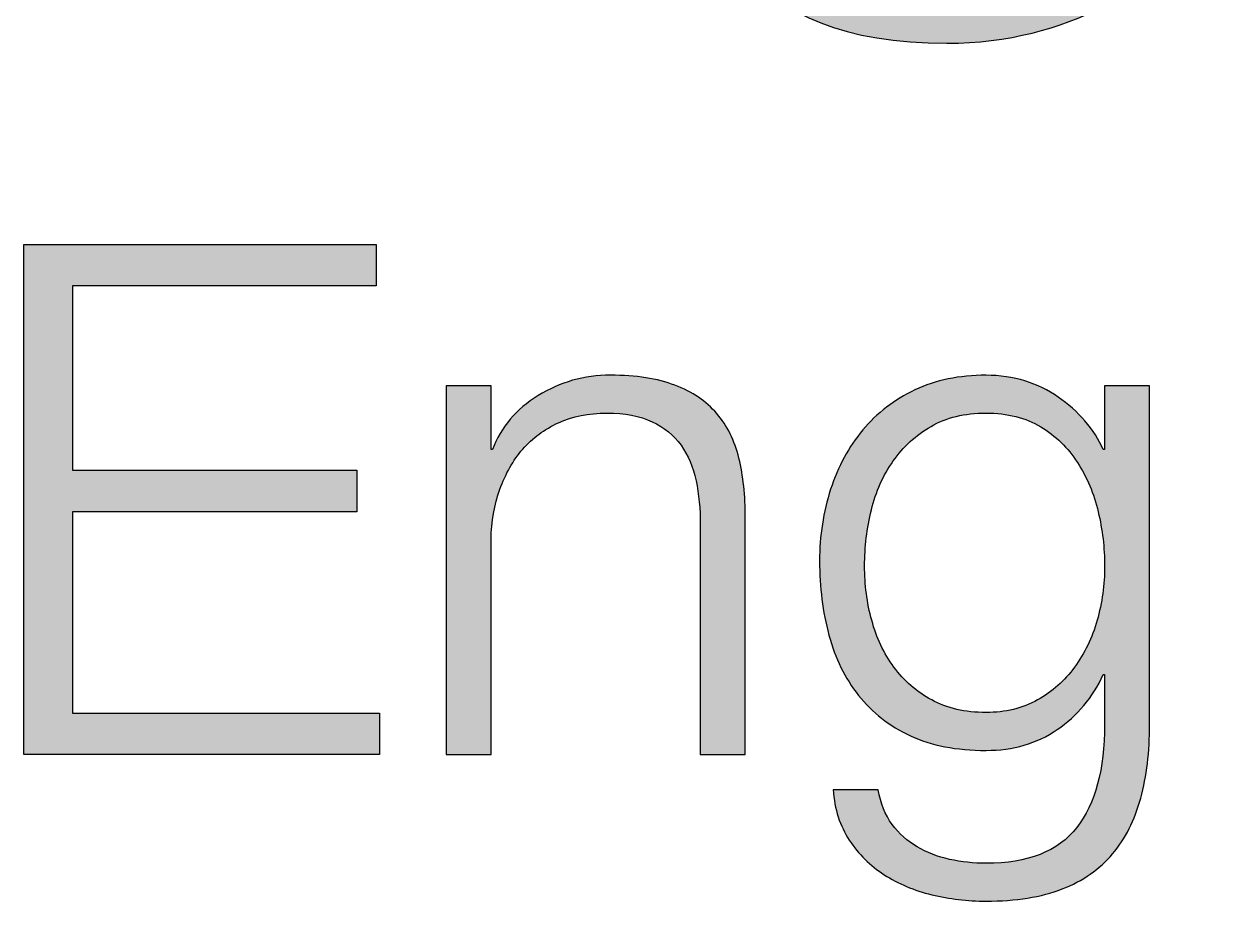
# Paper-space layout 'A2mask' of a CAD drawing. Extents: x 0 to 564, y 0 to 393.
# Drawn here: x 473.66 to 480.22, y 55.46 to 60.28 of the extents above; entities that cross this region are included whole.
import ezdxf
from ezdxf.enums import TextEntityAlignment as Align

# ---------------------------------------------------------------- set-up
doc = ezdxf.new("R2010")
doc.units = 0
doc.layers.get('0').update_dxf_attribs({"linetype": 'CONTINUOUS'})
doc.layers.get('Defpoints').update_dxf_attribs({"linetype": 'CONTINUOUS'})
doc.layers.add('JPP_Mask', color=7, linetype='CONTINUOUS')
doc.styles.add('JPP', font='arial.ttf')

# ---------------------------------------------------------------- blocks, each defined once
blk = doc.blocks.new('A2mask')
at = {"true_color": 0x0081c6}
h = blk.add_hatch(color=142, dxfattribs=at)
edge = h.paths.add_edge_path()
edge.add_spline(control_points=[(478.3394, 62.2228), (478.3394, 62.2228), (478.3394, 64.6952), (478.3394, 64.6952), (478.3394, 64.9729), (478.3526, 65.0125), (478.5773, 65.0125)], knot_values=[0, 0, 0, 0, 1, 1, 1, 2, 2, 2, 2], degree=3, periodic=0)
edge.add_spline(control_points=[(478.5773, 65.0125), (478.5773, 65.0125), (478.9507, 65.0125), (479.3241, 65.0125)], knot_values=[19.5, 19.5, 19.5, 19.5, 20, 20, 20, 20], degree=3, periodic=0)
edge.add_spline(control_points=[(479.3241, 65.0125), (479.6976, 65.0125), (480.071, 65.0125), (480.071, 65.0125), (480.19, 65.0917), (480.2166, 65.4489), (480.0576, 65.568)], knot_values=[18, 18, 18, 18, 18.5, 18.5, 18.5, 19.5, 19.5, 19.5, 19.5], degree=3, periodic=0)
edge.add_spline(control_points=[(480.0576, 65.568), (480.0576, 65.568), (478.5902, 65.568), (478.5902, 65.568), (478.3659, 65.568), (478.3526, 65.581), (478.3526, 65.8191)], knot_values=[16, 16, 16, 16, 17, 17, 17, 18, 18, 18, 18], degree=3, periodic=0)
edge.add_spline(control_points=[(478.3526, 65.8191), (478.3526, 65.8191), (478.3526, 66.4138), (478.3526, 66.4138), (478.2995, 66.5065), (478.1411, 66.5065), (478.0748, 66.48)], knot_values=[14, 14, 14, 14, 15, 15, 15, 16, 16, 16, 16], degree=3, periodic=0)
edge.add_spline(control_points=[(478.0748, 66.48), (477.9425, 66.2156), (477.6914, 65.8586), (477.5195, 65.6999)], knot_values=[13, 13, 13, 13, 14, 14, 14, 14], degree=3, periodic=0)
edge.add_spline(control_points=[(477.5195, 65.6999), (477.3871, 65.581), (477.0572, 65.4087), (476.6732, 65.2899)], knot_values=[12, 12, 12, 12, 13, 13, 13, 13], degree=3, periodic=0)
edge.add_spline(control_points=[(476.6732, 65.2899), (476.6204, 65.2106), (476.6338, 65.0653), (476.7133, 65.0125)], knot_values=[11, 11, 11, 11, 12, 12, 12, 12], degree=3, periodic=0)
edge.add_spline(control_points=[(476.7133, 65.0125), (476.7133, 65.0125), (477.0833, 65.0125), (477.0833, 65.0125), (477.3477, 65.0125), (477.3608, 64.986), (477.3608, 64.6289)], knot_values=[9, 9, 9, 9, 10, 10, 10, 11, 11, 11, 11], degree=3, periodic=0)
edge.add_spline(control_points=[(477.3608, 64.6289), (477.3608, 64.6289), (477.3608, 61.6017), (477.3608, 61.6017), (477.3608, 60.8085), (477.599, 60.1739), (478.7358, 60.1739)], knot_values=[7, 7, 7, 7, 8, 8, 8, 9, 9, 9, 9], degree=3, periodic=0)
edge.add_spline(control_points=[(478.7358, 60.1739), (479.41, 60.1739), (479.8861, 60.5043), (480.1241, 60.7821)], knot_values=[6, 6, 6, 6, 7, 7, 7, 7], degree=3, periodic=0)
edge.add_spline(control_points=[(480.1241, 60.7821), (480.1507, 60.8614), (480.0974, 61.0067), (479.9917, 61.0067)], knot_values=[5, 5, 5, 5, 6, 6, 6, 6], degree=3, periodic=0)
edge.add_spline(control_points=[(479.9917, 61.0067), (479.9523, 61.0067), (479.7803, 60.8614), (479.6613, 60.8219)], knot_values=[4, 4, 4, 4, 5, 5, 5, 5], degree=3, periodic=0)
edge.add_spline(control_points=[(479.6613, 60.8219), (479.5555, 60.7821), (479.4364, 60.7556), (479.3043, 60.7556)], knot_values=[3, 3, 3, 3, 4, 4, 4, 4], degree=3, periodic=0)
edge.add_spline(control_points=[(479.3043, 60.7556), (478.4318, 60.7556), (478.3394, 61.4561), (478.3394, 62.2228)], knot_values=[2, 2, 2, 2, 3, 3, 3, 3], degree=3, periodic=0)
at = {"true_color": 0x004a91}
blk.add_hatch(color=154, dxfattribs=at).paths.add_polyline_path([(475.4892, 57.8255), (473.9252, 57.8255), (473.9252, 58.8392), (475.5952, 58.8392), (475.5952, 59.0672), (473.6581, 59.0672), (473.6581, 56.2617), (475.6148, 56.2617), (475.6148, 56.4895), (473.9252, 56.4895), (473.9252, 57.5977), (475.4892, 57.5977)])
h = blk.add_hatch(color=154, dxfattribs=at)
edge = h.paths.add_edge_path()
edge.add_spline(control_points=[(477.4694, 58.138), (477.4118, 58.2046), (477.3352, 58.2564), (477.2397, 58.2932)], knot_values=[5, 5, 5, 5, 6, 6, 6, 6], degree=3, periodic=0)
edge.add_spline(control_points=[(477.2397, 58.2932), (477.144, 58.3297), (477.0256, 58.3481), (476.884, 58.3481)], knot_values=[4, 4, 4, 4, 5, 5, 5, 5], degree=3, periodic=0)
edge.add_spline(control_points=[(476.884, 58.3481), (476.74, 58.3481), (476.6075, 58.3109), (476.4872, 58.2361)], knot_values=[3, 3, 3, 3, 4, 4, 4, 4], degree=3, periodic=0)
edge.add_spline(control_points=[(476.4872, 58.2361), (476.3666, 58.1614), (476.2828, 58.0626), (476.2358, 57.9394)], knot_values=[2, 2, 2, 2, 3, 3, 3, 3], degree=3, periodic=0)
edge.add_spline(control_points=[(476.2358, 57.9394), (476.2358, 57.9394), (476.2279, 57.9394), (476.2279, 57.9394)], knot_values=[1.00001, 1.00001, 1.00001, 1.00001, 2, 2, 2, 2], degree=3, periodic=0)
edge.add_spline(control_points=[(476.2279, 57.9394), (476.2279, 57.9394), (476.2279, 58.0268), (476.2279, 58.1143)], knot_values=[0.5, 0.5, 0.5, 0.5, 1, 1, 1, 1], degree=3, periodic=0)
edge.add_spline(control_points=[(476.2279, 58.1143), (476.2279, 58.2017), (476.2279, 58.2891), (476.2279, 58.2891), (476.2279, 58.2891), (476.2124, 58.2891), (476.1892, 58.2891)], knot_values=[22.749965, 22.749965, 22.749965, 22.749965, 23.249965, 23.249965, 23.249965, 23.5, 23.5, 23.5, 23.5], degree=3, periodic=0)
edge.add_spline(control_points=[(476.1892, 58.2891), (476.166, 58.2891), (476.1351, 58.2891), (476.1041, 58.2891)], knot_values=[22.49997, 22.49997, 22.49997, 22.49997, 22.749965, 22.749965, 22.749965, 22.749965], degree=3, periodic=0)
edge.add_spline(control_points=[(476.1041, 58.2891), (476.0886, 58.2891), (476.0732, 58.2891), (476.0587, 58.2891)], knot_values=[22.374972, 22.374972, 22.374972, 22.374972, 22.49997, 22.49997, 22.49997, 22.49997], degree=3, periodic=0)
edge.add_spline(control_points=[(476.0587, 58.2891), (476.0441, 58.2891), (476.0306, 58.2891), (476.019, 58.2891)], knot_values=[22.249975, 22.249975, 22.249975, 22.249975, 22.374972, 22.374972, 22.374972, 22.374972], degree=3, periodic=0)
edge.add_spline(control_points=[(476.019, 58.2891), (476.0132, 58.2891), (476.0079, 58.2891), (476.0032, 58.2891)], knot_values=[22.187476, 22.187476, 22.187476, 22.187476, 22.249975, 22.249975, 22.249975, 22.249975], degree=3, periodic=0)
edge.add_spline(control_points=[(476.0032, 58.2891), (475.9985, 58.2891), (475.9943, 58.2891), (475.991, 58.2891)], knot_values=[22.124977, 22.124977, 22.124977, 22.124977, 22.187476, 22.187476, 22.187476, 22.187476], degree=3, periodic=0)
edge.add_spline(control_points=[(475.9803, 58.2891), (475.9803, 58.2891), (475.9803, 58.2891), (475.9803, 58.2891), (475.9803, 58.2891), (475.9803, 58.2891), (475.9803, 58.2891)], knot_values=[21.99998, 21.99998, 21.99998, 21.99998, 22.001425, 22.001425, 22.001425, 22.001445, 22.001445, 22.001445, 22.001445], degree=3, periodic=0)
edge.add_spline(control_points=[(475.9803, 58.2891), (475.9803, 58.2891), (475.9803, 57.7823), (475.9803, 57.2754)], knot_values=[21.49999, 21.49999, 21.49999, 21.49999, 21.99998, 21.99998, 21.99998, 21.99998], degree=3, periodic=0)
edge.add_spline(control_points=[(475.9803, 57.2754), (475.9803, 56.7686), (475.9803, 56.2617), (475.9803, 56.2617), (475.9803, 56.2617), (475.9803, 56.2617), (475.9803, 56.2617)], knot_values=[20.999023, 20.999023, 20.999023, 20.999023, 21.499013, 21.499013, 21.499013, 21.49999, 21.49999, 21.49999, 21.49999], degree=3, periodic=0)
edge.add_spline(control_points=[(475.9864, 56.2617), (475.9878, 56.2617), (475.9893, 56.2617), (475.991, 56.2617)], knot_values=[20.875003, 20.875003, 20.875003, 20.875003, 20.906252, 20.906252, 20.906252, 20.906252], degree=3, periodic=0)
edge.add_spline(control_points=[(475.991, 56.2617), (475.9943, 56.2617), (475.9985, 56.2617), (476.0032, 56.2617)], knot_values=[20.812504, 20.812504, 20.812504, 20.812504, 20.875003, 20.875003, 20.875003, 20.875003], degree=3, periodic=0)
edge.add_spline(control_points=[(476.0032, 56.2617), (476.0079, 56.2617), (476.0132, 56.2617), (476.019, 56.2617)], knot_values=[20.750005, 20.750005, 20.750005, 20.750005, 20.812504, 20.812504, 20.812504, 20.812504], degree=3, periodic=0)
edge.add_spline(control_points=[(476.019, 56.2617), (476.0306, 56.2617), (476.0442, 56.2617), (476.0587, 56.2617)], knot_values=[20.625007, 20.625007, 20.625007, 20.625007, 20.750005, 20.750005, 20.750005, 20.750005], degree=3, periodic=0)
edge.add_spline(control_points=[(476.0587, 56.2617), (476.0732, 56.2617), (476.0886, 56.2617), (476.1041, 56.2617)], knot_values=[20.50001, 20.50001, 20.50001, 20.50001, 20.625008, 20.625008, 20.625008, 20.625008], degree=3, periodic=0)
edge.add_spline(control_points=[(476.1041, 56.2617), (476.1351, 56.2617), (476.166, 56.2617), (476.1892, 56.2617)], knot_values=[20.250015, 20.250015, 20.250015, 20.250015, 20.50001, 20.50001, 20.50001, 20.50001], degree=3, periodic=0)
edge.add_spline(control_points=[(476.1892, 56.2617), (476.2124, 56.2617), (476.2279, 56.2617), (476.2279, 56.2617), (476.2279, 56.2617), (476.2279, 56.2617), (476.2279, 56.2617)], knot_values=[19.999654, 19.999654, 19.999654, 19.999654, 20.249669, 20.249669, 20.249669, 20.250015, 20.250015, 20.250015, 20.250015], degree=3, periodic=0)
edge.add_spline(control_points=[(476.2279, 56.2693), (476.2279, 56.2709), (476.2279, 56.2728), (476.2279, 56.275)], knot_values=[19.937521, 19.937521, 19.937521, 19.937521, 19.953146, 19.953146, 19.953146, 19.953146], degree=3, periodic=0)
edge.add_spline(control_points=[(476.2279, 56.275), (476.2279, 56.2793), (476.2279, 56.2847), (476.2279, 56.2909)], knot_values=[19.906272, 19.906272, 19.906272, 19.906272, 19.937521, 19.937521, 19.937521, 19.937521], degree=3, periodic=0)
edge.add_spline(control_points=[(476.2279, 56.2909), (476.2279, 56.2972), (476.2279, 56.3044), (476.2279, 56.3125)], knot_values=[19.875023, 19.875023, 19.875023, 19.875023, 19.906272, 19.906272, 19.906272, 19.906272], degree=3, periodic=0)
edge.add_spline(control_points=[(476.2279, 56.3125), (476.2279, 56.3287), (476.2279, 56.3483), (476.2279, 56.3708)], knot_values=[19.812524, 19.812524, 19.812524, 19.812524, 19.875023, 19.875023, 19.875023, 19.875023], degree=3, periodic=0)
edge.add_spline(control_points=[(476.2279, 56.3708), (476.2279, 56.3934), (476.2279, 56.4188), (476.2279, 56.4465)], knot_values=[19.750025, 19.750025, 19.750025, 19.750025, 19.812524, 19.812524, 19.812524, 19.812524], degree=3, periodic=0)
edge.add_spline(control_points=[(476.2279, 56.4465), (476.2279, 56.5019), (476.2279, 56.5666), (476.2279, 56.6359)], knot_values=[19.625028, 19.625028, 19.625028, 19.625028, 19.750025, 19.750025, 19.750025, 19.750025], degree=3, periodic=0)
edge.add_spline(control_points=[(476.2279, 56.6359), (476.2279, 56.7052), (476.2279, 56.7791), (476.2279, 56.853)], knot_values=[19.50003, 19.50003, 19.50003, 19.50003, 19.625028, 19.625028, 19.625028, 19.625028], degree=3, periodic=0)
edge.add_spline(control_points=[(476.2279, 56.853), (476.2279, 57.0009), (476.2279, 57.1487), (476.2279, 57.2596)], knot_values=[19.250035, 19.250035, 19.250035, 19.250035, 19.50003, 19.50003, 19.50003, 19.50003], degree=3, periodic=0)
edge.add_spline(control_points=[(476.2279, 57.2596), (476.2279, 57.3705), (476.2279, 57.4445), (476.2279, 57.4445), (476.2303, 57.544), (476.2468, 57.6362), (476.2768, 57.7214)], knot_values=[18, 18, 18, 18, 18.250035, 18.250035, 18.250035, 19.250035, 19.250035, 19.250035, 19.250035], degree=3, periodic=0)
edge.add_spline(control_points=[(476.2768, 57.7214), (476.3069, 57.8064), (476.3489, 57.8799), (476.4027, 57.9415)], knot_values=[17, 17, 17, 17, 18, 18, 18, 18], degree=3, periodic=0)
edge.add_spline(control_points=[(476.4027, 57.9415), (476.4564, 58.0029), (476.5218, 58.0514), (476.5992, 58.0869)], knot_values=[16, 16, 16, 16, 17, 17, 17, 17], degree=3, periodic=0)
edge.add_spline(control_points=[(476.5992, 58.0869), (476.6763, 58.1223), (476.7648, 58.1399), (476.8644, 58.1399), (476.964, 58.1399), (477.047, 58.1242), (477.1139, 58.0927)], knot_values=[14, 14, 14, 14, 15, 15, 15, 16, 16, 16, 16], degree=3, periodic=0)
edge.add_spline(control_points=[(477.1139, 58.0927), (477.1807, 58.0614), (477.2337, 58.0182), (477.2731, 57.963)], knot_values=[13, 13, 13, 13, 14, 14, 14, 14], degree=3, periodic=0)
edge.add_spline(control_points=[(477.2731, 57.963), (477.3123, 57.9081), (477.3397, 57.8432), (477.3555, 57.7684)], knot_values=[12, 12, 12, 12, 13, 13, 13, 13], degree=3, periodic=0)
edge.add_spline(control_points=[(477.3555, 57.7684), (477.3713, 57.694), (477.3791, 57.6133), (477.3791, 57.5268)], knot_values=[11, 11, 11, 11, 12, 12, 12, 12], degree=3, periodic=0)
edge.add_spline(control_points=[(477.3791, 57.5268), (477.3791, 57.5268), (477.3791, 56.2617), (477.3791, 56.2617), (477.3791, 56.2617), (477.441, 56.2617), (477.5029, 56.2617)], knot_values=[9.5, 9.5, 9.5, 9.5, 10.5, 10.5, 10.5, 11, 11, 11, 11], degree=3, periodic=0)
edge.add_spline(control_points=[(477.5029, 56.2617), (477.5648, 56.2617), (477.6267, 56.2617), (477.6267, 56.2617), (477.6267, 56.2617), (477.6267, 56.5878), (477.6267, 56.914)], knot_values=[8.5, 8.5, 8.5, 8.5, 9, 9, 9, 9.5, 9.5, 9.5, 9.5], degree=3, periodic=0)
edge.add_spline(control_points=[(477.6267, 56.914), (477.6267, 57.2401), (477.6267, 57.5662), (477.6267, 57.5662), (477.6267, 57.6866), (477.6148, 57.7954), (477.5914, 57.8924)], knot_values=[7, 7, 7, 7, 7.5, 7.5, 7.5, 8.5, 8.5, 8.5, 8.5], degree=3, periodic=0)
edge.add_spline(control_points=[(477.5914, 57.8924), (477.5677, 57.9893), (477.5272, 58.0712), (477.4694, 58.138)], knot_values=[6, 6, 6, 6, 7, 7, 7, 7], degree=3, periodic=0)
h = blk.add_hatch(color=154, dxfattribs=at)
edge = h.paths.add_edge_path()
edge.add_spline(control_points=[(479.8506, 56.4267), (479.8506, 56.4267), (479.8506, 58.2891), (479.8506, 58.2891), (479.8506, 58.2891), (479.7887, 58.2891), (479.7268, 58.2891)], knot_values=[32.5, 32.5, 32.5, 32.5, 33.5, 33.5, 33.5, 34, 34, 34, 34], degree=3, periodic=0)
edge.add_spline(control_points=[(479.7268, 58.2891), (479.6649, 58.2891), (479.603, 58.2891), (479.603, 58.2891), (479.603, 58.2891), (479.603, 58.2017), (479.603, 58.1143)], knot_values=[31.5, 31.5, 31.5, 31.5, 32, 32, 32, 32.5, 32.5, 32.5, 32.5], degree=3, periodic=0)
edge.add_spline(control_points=[(479.603, 58.1143), (479.603, 58.0268), (479.603, 57.9394), (479.603, 57.9394), (479.603, 57.9394), (479.603, 57.9394), (479.603, 57.9394)], knot_values=[30.99999, 30.99999, 30.99999, 30.99999, 31.249995, 31.249995, 31.249995, 31.5, 31.5, 31.5, 31.5], degree=3, periodic=0)
edge.add_spline(control_points=[(479.603, 57.9394), (479.603, 57.9394), (479.5952, 57.9394), (479.5952, 57.9394)], knot_values=[30.00001, 30.00001, 30.00001, 30.00001, 30.99999, 30.99999, 30.99999, 30.99999], degree=3, periodic=0)
edge.add_spline(control_points=[(479.5952, 57.9394), (479.5715, 57.9945), (479.5383, 58.0468), (479.4951, 58.0967)], knot_values=[29, 29, 29, 29, 30, 30, 30, 30], degree=3, periodic=0)
edge.add_spline(control_points=[(479.4951, 58.0967), (479.4519, 58.1464), (479.4027, 58.1903), (479.3476, 58.2283)], knot_values=[28, 28, 28, 28, 29, 29, 29, 29], degree=3, periodic=0)
edge.add_spline(control_points=[(479.3476, 58.2283), (479.2927, 58.2662), (479.2318, 58.2956), (479.1649, 58.3166), (479.0981, 58.3376), (479.0267, 58.3481), (478.9508, 58.3481)], knot_values=[26, 26, 26, 26, 27, 27, 27, 28, 28, 28, 28], degree=3, periodic=0)
edge.add_spline(control_points=[(478.9508, 58.3481), (478.804, 58.3481), (478.6738, 58.3211), (478.5597, 58.2677)], knot_values=[25, 25, 25, 25, 26, 26, 26, 26], degree=3, periodic=0)
edge.add_spline(control_points=[(478.5597, 58.2677), (478.4458, 58.2139), (478.3503, 58.1404), (478.273, 58.0475)], knot_values=[24, 24, 24, 24, 25, 25, 25, 25], degree=3, periodic=0)
edge.add_spline(control_points=[(478.273, 58.0475), (478.1956, 57.9544), (478.1367, 57.8458), (478.0961, 57.7214), (478.0555, 57.597), (478.0352, 57.4652), (478.0352, 57.3265)], knot_values=[22, 22, 22, 22, 23, 23, 23, 24, 24, 24, 24], degree=3, periodic=0)
edge.add_spline(control_points=[(478.0352, 57.3265), (478.0352, 57.1823), (478.0524, 57.047), (478.0863, 56.9197)], knot_values=[21, 21, 21, 21, 22, 22, 22, 22], degree=3, periodic=0)
edge.add_spline(control_points=[(478.0863, 56.9197), (478.1204, 56.7927), (478.1749, 56.6822), (478.2494, 56.5878)], knot_values=[20, 20, 20, 20, 21, 21, 21, 21], degree=3, periodic=0)
edge.add_spline(control_points=[(478.2494, 56.5878), (478.3241, 56.4935), (478.4191, 56.4195), (478.5344, 56.3658)], knot_values=[19, 19, 19, 19, 20, 20, 20, 20], degree=3, periodic=0)
edge.add_spline(control_points=[(478.5344, 56.3658), (478.6495, 56.3121), (478.7884, 56.2851), (478.9508, 56.2851)], knot_values=[18, 18, 18, 18, 19, 19, 19, 19], degree=3, periodic=0)
edge.add_spline(control_points=[(478.9508, 56.2851), (479.1002, 56.2851), (479.2304, 56.3231), (479.3419, 56.3992)], knot_values=[17, 17, 17, 17, 18, 18, 18, 18], degree=3, periodic=0)
edge.add_spline(control_points=[(479.3419, 56.3992), (479.4531, 56.4752), (479.5376, 56.5759), (479.5952, 56.7017)], knot_values=[16, 16, 16, 16, 17, 17, 17, 17], degree=3, periodic=0)
edge.add_spline(control_points=[(479.5952, 56.7017), (479.5952, 56.7017), (479.603, 56.7017), (479.603, 56.7017)], knot_values=[15.00001, 15.00001, 15.00001, 15.00001, 16, 16, 16, 16], degree=3, periodic=0)
edge.add_spline(control_points=[(479.603, 56.7017), (479.603, 56.7017), (479.603, 56.633), (479.603, 56.5642)], knot_values=[14.5, 14.5, 14.5, 14.5, 15, 15, 15, 15], degree=3, periodic=0)
edge.add_spline(control_points=[(479.603, 56.5642), (479.603, 56.4955), (479.603, 56.4267), (479.603, 56.4267), (479.603, 56.1805), (479.552, 55.9919), (479.4498, 55.8609), (479.3476, 55.7298), (479.1812, 55.6644), (478.9508, 55.6644)], knot_values=[12, 12, 12, 12, 12.5, 12.5, 12.5, 13.5, 13.5, 13.5, 14.5, 14.5, 14.5, 14.5], degree=3, periodic=0)
edge.add_spline(control_points=[(478.9508, 55.6644), (478.8828, 55.6644), (478.8159, 55.6715), (478.7505, 55.6861)], knot_values=[11, 11, 11, 11, 12, 12, 12, 12], degree=3, periodic=0)
edge.add_spline(control_points=[(478.7505, 55.6861), (478.6848, 55.7004), (478.6254, 55.7234), (478.5717, 55.7549)], knot_values=[10, 10, 10, 10, 11, 11, 11, 11], degree=3, periodic=0)
edge.add_spline(control_points=[(478.5717, 55.7549), (478.5179, 55.7861), (478.4721, 55.8274), (478.4341, 55.8785), (478.3962, 55.9296), (478.3706, 55.9931), (478.3575, 56.0691)], knot_values=[8, 8, 8, 8, 9, 9, 9, 10, 10, 10, 10], degree=3, periodic=0)
edge.add_spline(control_points=[(478.3575, 56.0691), (478.3575, 56.0691), (478.1099, 56.0691), (478.1099, 56.0691), (478.1178, 55.9619), (478.1472, 55.8695), (478.1983, 55.7921), (478.2494, 55.7148), (478.3136, 55.6513), (478.3909, 55.6016)], knot_values=[5, 5, 5, 5, 6, 6, 6, 7, 7, 7, 8, 8, 8, 8], degree=3, periodic=0)
edge.add_spline(control_points=[(478.3909, 55.6016), (478.4681, 55.5517), (478.5552, 55.5152), (478.6521, 55.4915), (478.7491, 55.4679), (478.8486, 55.4562), (478.9508, 55.4562)], knot_values=[3, 3, 3, 3, 4, 4, 4, 5, 5, 5, 5], degree=3, periodic=0)
edge.add_spline(control_points=[(478.9508, 55.4562), (479.1158, 55.4562), (479.2554, 55.4784), (479.3693, 55.523)], knot_values=[2, 2, 2, 2, 3, 3, 3, 3], degree=3, periodic=0)
edge.add_spline(control_points=[(479.3693, 55.523), (479.4832, 55.5675), (479.5756, 55.6317), (479.6463, 55.7155), (479.7169, 55.7993), (479.7687, 55.9015), (479.8014, 56.022)], knot_values=[0, 0, 0, 0, 1, 1, 1, 2, 2, 2, 2], degree=3, periodic=0)
edge.add_spline(control_points=[(479.8014, 56.022), (479.8342, 56.1426), (479.8506, 56.2775), (479.8506, 56.4267)], knot_values=[34, 34, 34, 34, 35, 35, 35, 35], degree=3, periodic=0)
edge = h.paths.add_edge_path(flags=16)
edge.add_spline(control_points=[(479.603, 57.2991), (479.603, 57.1969), (479.5894, 57.0973), (479.5617, 57.0004)], knot_values=[2, 2, 2, 2, 3, 3, 3, 3], degree=3, periodic=0)
edge.add_spline(control_points=[(479.5617, 57.0004), (479.5343, 56.9035), (479.493, 56.8178), (479.4381, 56.743)], knot_values=[1, 1, 1, 1, 2, 2, 2, 2], degree=3, periodic=0)
edge.add_spline(control_points=[(479.4381, 56.743), (479.3829, 56.6683), (479.3149, 56.6081), (479.2337, 56.5623)], knot_values=[0, 0, 0, 0, 1, 1, 1, 1], degree=3, periodic=0)
edge.add_spline(control_points=[(479.2337, 56.5623), (479.1525, 56.5165), (479.0582, 56.4935), (478.9508, 56.4935)], knot_values=[15, 15, 15, 15, 16, 16, 16, 16], degree=3, periodic=0)
edge.add_spline(control_points=[(478.9508, 56.4935), (478.8355, 56.4935), (478.7359, 56.5165), (478.6521, 56.5623), (478.5683, 56.6081), (478.4988, 56.6683), (478.4439, 56.743), (478.389, 56.8178), (478.3482, 56.9035), (478.3222, 57.0004)], knot_values=[12, 12, 12, 12, 13, 13, 13, 14, 14, 14, 15, 15, 15, 15], degree=3, periodic=0)
edge.add_spline(control_points=[(478.3222, 57.0004), (478.2959, 57.0973), (478.2828, 57.1969), (478.2828, 57.2991)], knot_values=[11, 11, 11, 11, 12, 12, 12, 12], degree=3, periodic=0)
edge.add_spline(control_points=[(478.2828, 57.2991), (478.2828, 57.4036), (478.2952, 57.5065), (478.3203, 57.6075)], knot_values=[10, 10, 10, 10, 11, 11, 11, 11], degree=3, periodic=0)
edge.add_spline(control_points=[(478.3203, 57.6075), (478.3451, 57.7083), (478.385, 57.798), (478.4401, 57.8766)], knot_values=[9, 9, 9, 9, 10, 10, 10, 10], degree=3, periodic=0)
edge.add_spline(control_points=[(478.4401, 57.8766), (478.495, 57.9551), (478.5645, 58.0186), (478.6483, 58.0671), (478.7321, 58.1156), (478.8329, 58.1399), (478.9508, 58.1399), (479.0687, 58.1399), (479.169, 58.1149), (479.2514, 58.0652)], knot_values=[6, 6, 6, 6, 7, 7, 7, 8, 8, 8, 9, 9, 9, 9], degree=3, periodic=0)
edge.add_spline(control_points=[(479.2514, 58.0652), (479.334, 58.0155), (479.4013, 57.9499), (479.4538, 57.8687)], knot_values=[5, 5, 5, 5, 6, 6, 6, 6], degree=3, periodic=0)
edge.add_spline(control_points=[(479.4538, 57.8687), (479.5061, 57.7875), (479.5441, 57.6971), (479.5677, 57.5977)], knot_values=[4, 4, 4, 4, 5, 5, 5, 5], degree=3, periodic=0)
edge.add_spline(control_points=[(479.5677, 57.5977), (479.5913, 57.4979), (479.603, 57.3986), (479.603, 57.2991)], knot_values=[3, 3, 3, 3, 4, 4, 4, 4], degree=3, periodic=0)
at = {"layer": 'Defpoints', "color": 154, "true_color": 0x004a91}
blk.add_lwpolyline([(475.5952, 59.0672), (475.5952, 58.8392), (473.9252, 58.8392), (473.9252, 57.8255), (475.4892, 57.8255), (475.4892, 57.5977), (473.9252, 57.5977), (473.9252, 56.4895), (475.6148, 56.4895), (475.6148, 56.2617), (473.6581, 56.2617), (473.6581, 59.0672), (475.5952, 59.0672)], dxfattribs=at)
at = {"layer": 'Defpoints', "color": 142, "true_color": 0x0081c6}
blk.add_open_spline([(478.5773, 65.0125), (478.3526, 65.0125), (478.3394, 64.9729), (478.3394, 64.6952), (478.3394, 64.6952), (478.3394, 62.2228), (478.3394, 62.2228), (478.3394, 61.4561), (478.4318, 60.7556), (479.3043, 60.7556), (479.4364, 60.7556), (479.5555, 60.7821), (479.6613, 60.8219), (479.7803, 60.8614), (479.9523, 61.0067), (479.9917, 61.0067), (480.0974, 61.0067), (480.1507, 60.8614), (480.1241, 60.7821), (479.8861, 60.5043), (479.41, 60.1739), (478.7358, 60.1739), (477.599, 60.1739), (477.3608, 60.8085), (477.3608, 61.6017), (477.3608, 61.6017), (477.3608, 64.6289), (477.3608, 64.6289), (477.3608, 64.986), (477.3477, 65.0125), (477.0833, 65.0125), (477.0833, 65.0125), (476.7133, 65.0125), (476.7133, 65.0125), (476.6338, 65.0653), (476.6204, 65.2106), (476.6732, 65.2899), (477.0572, 65.4087), (477.3871, 65.581), (477.5195, 65.6999), (477.6914, 65.8586), (477.9425, 66.2156), (478.0748, 66.48), (478.1411, 66.5065), (478.2995, 66.5065), (478.3526, 66.4138), (478.3526, 66.4138), (478.3526, 65.8191), (478.3526, 65.8191), (478.3526, 65.581), (478.3659, 65.568), (478.5902, 65.568), (478.5902, 65.568), (480.0576, 65.568), (480.0576, 65.568), (480.2166, 65.4489), (480.19, 65.0917), (480.071, 65.0125), (480.071, 65.0125), (478.5773, 65.0125), (478.5773, 65.0125)], degree=3, knots=[0, 0, 0, 0, 1, 1, 1, 2, 2, 2, 3, 3, 3, 4, 4, 4, 5, 5, 5, 6, 6, 6, 7, 7, 7, 8, 8, 8, 9, 9, 9, 10, 10, 10, 11, 11, 11, 12, 12, 12, 13, 13, 13, 14, 14, 14, 15, 15, 15, 16, 16, 16, 17, 17, 17, 18, 18, 18, 19, 19, 19, 20, 20, 20, 20], dxfattribs=at)
at = {"layer": 'Defpoints', "color": 154, "true_color": 0x004a91}
for points, knots in [([(476.2279, 58.2891), (476.2279, 58.2891), (476.2279, 57.9394), (476.2279, 57.9394), (476.2279, 57.9394), (476.2358, 57.9394), (476.2358, 57.9394), (476.2828, 58.0626), (476.3666, 58.1614), (476.4872, 58.2361), (476.6075, 58.3109), (476.74, 58.3481), (476.884, 58.3481), (477.0256, 58.3481), (477.144, 58.3297), (477.2397, 58.2932), (477.3352, 58.2564), (477.4118, 58.2046), (477.4694, 58.138), (477.5272, 58.0712), (477.5677, 57.9893), (477.5914, 57.8924), (477.6148, 57.7954), (477.6267, 57.6866), (477.6267, 57.5662), (477.6267, 57.5662), (477.6267, 56.2617), (477.6267, 56.2617), (477.6267, 56.2617), (477.3791, 56.2617), (477.3791, 56.2617), (477.3791, 56.2617), (477.3791, 57.5268), (477.3791, 57.5268), (477.3791, 57.6133), (477.3713, 57.694), (477.3555, 57.7684), (477.3397, 57.8432), (477.3123, 57.9081), (477.2731, 57.963), (477.2337, 58.0182), (477.1807, 58.0614), (477.1139, 58.0927), (477.047, 58.1242), (476.964, 58.1399), (476.8644, 58.1399), (476.7648, 58.1399), (476.6763, 58.1223), (476.5992, 58.0869), (476.5218, 58.0514), (476.4564, 58.0029), (476.4027, 57.9415), (476.3489, 57.8799), (476.3069, 57.8064), (476.2768, 57.7214), (476.2468, 57.6362), (476.2303, 57.544), (476.2279, 57.4445), (476.2279, 57.4445), (476.2279, 56.2617), (476.2279, 56.2617), (476.2279, 56.2617), (475.9803, 56.2617), (475.9803, 56.2617), (475.9803, 56.2617), (475.9803, 58.2891), (475.9803, 58.2891), (475.9803, 58.2891), (476.2279, 58.2891), (476.2279, 58.2891)], [0, 0, 0, 0, 1, 1, 1, 2, 2, 2, 3, 3, 3, 4, 4, 4, 5, 5, 5, 6, 6, 6, 7, 7, 7, 8, 8, 8, 9, 9, 9, 10, 10, 10, 11, 11, 11, 12, 12, 12, 13, 13, 13, 14, 14, 14, 15, 15, 15, 16, 16, 16, 17, 17, 17, 18, 18, 18, 19, 19, 19, 20, 20, 20, 21, 21, 21, 22, 22, 22, 23, 23, 23, 23]), ([(479.8014, 56.022), (479.7687, 55.9015), (479.7169, 55.7993), (479.6463, 55.7155), (479.5756, 55.6317), (479.4832, 55.5675), (479.3693, 55.523), (479.2554, 55.4784), (479.1158, 55.4562), (478.9508, 55.4562), (478.8486, 55.4562), (478.7491, 55.4679), (478.6521, 55.4915), (478.5552, 55.5152), (478.4681, 55.5517), (478.3909, 55.6016), (478.3136, 55.6513), (478.2494, 55.7148), (478.1983, 55.7921), (478.1472, 55.8695), (478.1178, 55.9619), (478.1099, 56.0691), (478.1099, 56.0691), (478.3575, 56.0691), (478.3575, 56.0691), (478.3706, 55.9931), (478.3962, 55.9296), (478.4341, 55.8785), (478.4721, 55.8274), (478.5179, 55.7861), (478.5717, 55.7549), (478.6254, 55.7234), (478.6848, 55.7004), (478.7505, 55.6861), (478.8159, 55.6715), (478.8828, 55.6644), (478.9508, 55.6644), (479.1812, 55.6644), (479.3476, 55.7298), (479.4498, 55.8609), (479.552, 55.9919), (479.603, 56.1805), (479.603, 56.4267), (479.603, 56.4267), (479.603, 56.7017), (479.603, 56.7017), (479.603, 56.7017), (479.5952, 56.7017), (479.5952, 56.7017), (479.5376, 56.5759), (479.4531, 56.4752), (479.3419, 56.3992), (479.2304, 56.3231), (479.1002, 56.2851), (478.9508, 56.2851), (478.7884, 56.2851), (478.6495, 56.3121), (478.5344, 56.3658), (478.4191, 56.4195), (478.3241, 56.4935), (478.2494, 56.5878), (478.1749, 56.6822), (478.1204, 56.7927), (478.0863, 56.9197), (478.0524, 57.047), (478.0352, 57.1823), (478.0352, 57.3265), (478.0352, 57.4652), (478.0555, 57.597), (478.0961, 57.7214), (478.1367, 57.8458), (478.1956, 57.9544), (478.273, 58.0475), (478.3503, 58.1404), (478.4458, 58.2139), (478.5597, 58.2677), (478.6738, 58.3211), (478.804, 58.3481), (478.9508, 58.3481), (479.0267, 58.3481), (479.0981, 58.3376), (479.1649, 58.3166), (479.2318, 58.2956), (479.2927, 58.2662), (479.3476, 58.2283), (479.4027, 58.1903), (479.4519, 58.1464), (479.4951, 58.0967), (479.5383, 58.0468), (479.5715, 57.9945), (479.5952, 57.9394), (479.5952, 57.9394), (479.603, 57.9394), (479.603, 57.9394), (479.603, 57.9394), (479.603, 58.2891), (479.603, 58.2891), (479.603, 58.2891), (479.8506, 58.2891), (479.8506, 58.2891), (479.8506, 58.2891), (479.8506, 56.4267), (479.8506, 56.4267), (479.8506, 56.2775), (479.8342, 56.1426), (479.8014, 56.022)], [0, 0, 0, 0, 1, 1, 1, 2, 2, 2, 3, 3, 3, 4, 4, 4, 5, 5, 5, 6, 6, 6, 7, 7, 7, 8, 8, 8, 9, 9, 9, 10, 10, 10, 11, 11, 11, 12, 12, 12, 13, 13, 13, 14, 14, 14, 15, 15, 15, 16, 16, 16, 17, 17, 17, 18, 18, 18, 19, 19, 19, 20, 20, 20, 21, 21, 21, 22, 22, 22, 23, 23, 23, 24, 24, 24, 25, 25, 25, 26, 26, 26, 27, 27, 27, 28, 28, 28, 29, 29, 29, 30, 30, 30, 31, 31, 31, 32, 32, 32, 33, 33, 33, 34, 34, 34, 35, 35, 35, 35]), ([(479.2337, 56.5623), (479.3149, 56.6081), (479.3829, 56.6683), (479.4381, 56.743), (479.493, 56.8178), (479.5343, 56.9035), (479.5617, 57.0004), (479.5894, 57.0973), (479.603, 57.1969), (479.603, 57.2991), (479.603, 57.3986), (479.5913, 57.4979), (479.5677, 57.5977), (479.5441, 57.6971), (479.5061, 57.7875), (479.4538, 57.8687), (479.4013, 57.9499), (479.334, 58.0155), (479.2514, 58.0652), (479.169, 58.1149), (479.0687, 58.1399), (478.9508, 58.1399), (478.8329, 58.1399), (478.7321, 58.1156), (478.6483, 58.0671), (478.5645, 58.0186), (478.495, 57.9551), (478.4401, 57.8766), (478.385, 57.798), (478.3451, 57.7083), (478.3203, 57.6075), (478.2952, 57.5065), (478.2828, 57.4036), (478.2828, 57.2991), (478.2828, 57.1969), (478.2959, 57.0973), (478.3222, 57.0004), (478.3482, 56.9035), (478.389, 56.8178), (478.4439, 56.743), (478.4988, 56.6683), (478.5683, 56.6081), (478.6521, 56.5623), (478.7359, 56.5165), (478.8355, 56.4935), (478.9508, 56.4935), (479.0582, 56.4935), (479.1525, 56.5165), (479.2337, 56.5623)], [0, 0, 0, 0, 1, 1, 1, 2, 2, 2, 3, 3, 3, 4, 4, 4, 5, 5, 5, 6, 6, 6, 7, 7, 7, 8, 8, 8, 9, 9, 9, 10, 10, 10, 11, 11, 11, 12, 12, 12, 13, 13, 13, 14, 14, 14, 15, 15, 15, 16, 16, 16, 16])]:
    blk.add_open_spline(points, degree=3, knots=knots, dxfattribs=at)
at = {"color": 7, "style": 'JPP'}
for tag, p in [('Client', (516.6, 80.5)), ('Project1', (516.6, 63)), ('Project2', (516.6, 57.75)), ('Project3', (516.6, 52.5)), ('Title1', (516.6, 40.25)), ('Title2', (516.6, 35)), ('Title3', (516.6, 29.75)), ('Status', (441, 5.25))]:
    blk.add_attdef(tag, text='', height=2.5, dxfattribs=at).set_placement(p, align=Align.MIDDLE_LEFT)
at = {"color": 2, "style": 'JPP'}
for tag, p in [('Scale', (460.25, 17.5)), ('Checked', (523.25, 17.5)), ('Drawn', (491.75, 17.5)), ('Date', (554.75, 17.5))]:
    blk.add_attdef(tag, text='', height=1.4, dxfattribs=at).set_placement(p, align=Align.MIDDLE_CENTER)
at = {"color": 6, "style": 'JPP'}
for tag, p in [('Ref', (504, 5.25)), ('DrgNo.', (533.4, 5.25))]:
    blk.add_attdef(tag, text='', height=2.8, dxfattribs=at).set_placement(p, align=Align.MIDDLE_LEFT)
blk.add_attdef('Rev', text='', height=2.8, dxfattribs=at).set_placement((557.3923, 5.25), align=Align.MIDDLE_CENTER)

psp = doc.layouts.new('A2mask')

# ---------------------------------------------------------------- block references
at = {"layer": 'JPP_Mask'}
psp.add_blockref('A2mask', (0, 0), dxfattribs=at)

doc.saveas('drawing.dxf')
